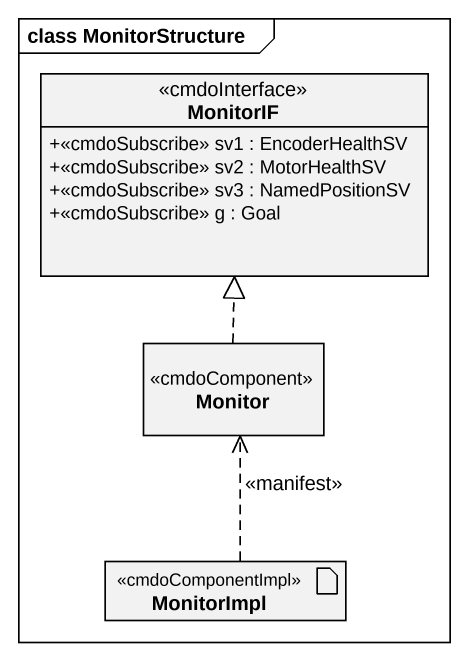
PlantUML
@startuml
mainframe class MonitorStructure
allowmixing
hide circle
hide empty members
skinparam classAttributeIconSize 0
interface MonitorIF <<cmdoInterface>> {
  +<<cmdoSubscribe>> sv1 : EncoderHealthSV
  +<<cmdoSubscribe>> sv2 : MotorHealthSV
  +<<cmdoSubscribe>> sv3 : NamedPositionSV
  +<<cmdoSubscribe>> g : Goal
}
class Monitor <<cmdoComponent>>
artifact MonitorImpl <<cmdoComponentImpl>>
Monitor .up.|> MonitorIF
MonitorImpl .up.> Monitor : <<manifest>>
@enduml
